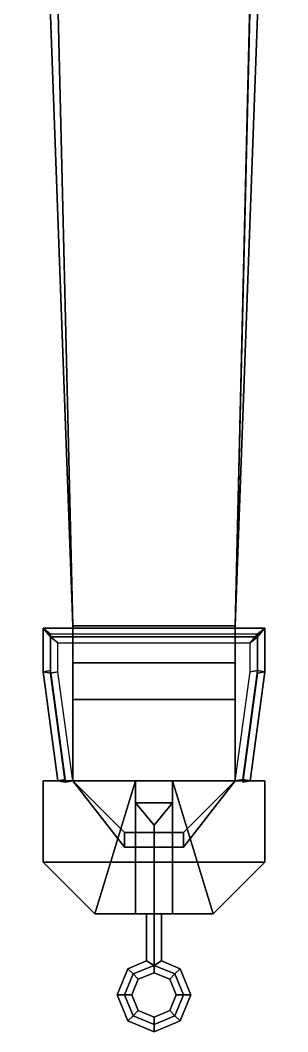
# Model space of a CAD drawing. Extents: x -0.7 to 0.7, y -2.82 to 0.12.
# Drawn here: x -0.181 to 0.181, y -2.82 to -1.449 of the extents above; entities that cross this region are included whole.
import ezdxf

# ---------------------------------------------------------------- set-up
doc = ezdxf.new("R2010")
doc.units = 0
doc.layers.get('0').update_dxf_attribs({"linetype": 'CONTINUOUS'})

msp = doc.modelspace()

# ---------------------------------------------------------------- linework, layer by layer
for points in [[(-0.1809, -0.32, 0.56), (-0.11, -2.27, 0.23), (-0.11, -2.27, 0.38), (-0.1809, -0.32, 0.79)], [(0.1809, -0.32, 0.56), (0.11, -2.27, 0.23), (-0.11, -2.27, 0.23), (-0.1809, -0.32, 0.56)], [(-0.1809, -0.32, 0.79), (-0.11, -2.27, 0.38), (-0.13, -1.42, 0.56), (-0.13, -0.32, 0.79)], [(0.11, -2.27, 0.38), (0.11, -2.27, 0.23), (0.1809, -0.32, 0.56), (0.1809, -0.32, 0.79)], [(0.13, -0.32, 0.79), (0.13, -1.42, 0.56), (0.11, -2.27, 0.38), (0.1809, -0.32, 0.79)], [(-0.13, -1.42, 0.56), (-0.11, -2.27, 0.38), (0.11, -2.27, 0.38), (0.13, -1.4046, 0.562)], [(0.11, -2.48, 0.38), (0.11, -2.27, 0.38), (-0.11, -2.27, 0.38), (-0.11, -2.48, 0.38)], [(-0.11, -2.27, 0.38), (-0.11, -2.27, 0.23), (-0.11, -2.32, 0.23), (-0.11, -2.48, 0.38)], [(-0.11, -2.32, 0.23), (-0.11, -2.27, 0.23), (0.11, -2.27, 0.23), (0.11, -2.32, 0.23)], [(0.11, -2.32, 0.23), (0.11, -2.27, 0.23), (0.11, -2.27, 0.38), (0.11, -2.48, 0.38)], [(-0.11, -2.37, 0.22), (-0.11, -2.32, 0.23), (0.11, -2.32, 0.23), (0.11, -2.37, 0.22)], [(-0.11, -2.48, 0.38), (-0.11, -2.32, 0.23), (-0.11, -2.37, 0.22), (-0.11, -2.48, 0.38)], [(0.11, -2.37, 0.22), (0.11, -2.32, 0.23), (0.11, -2.48, 0.38)], [(-0.11, -2.48, 0.38), (-0.11, -2.37, 0.22), (-0.11, -2.48, 0.12), (-0.11, -2.48, 0.38)], [(-0.11, -2.48, 0.12), (-0.11, -2.37, 0.22), (0.11, -2.37, 0.22), (0.11, -2.48, 0.12)], [(0.11, -2.48, 0.12), (0.11, -2.37, 0.22), (0.11, -2.48, 0.38)], [(-0.15, -2.48, 0.38), (-0.15, -2.48, 0.31), (-0.15, -2.59, 0.34), (-0.15, -2.59, 0.38)], [(-0.15, -2.59, 0.34), (-0.15, -2.48, 0.31), (0.15, -2.48, 0.31), (0.15, -2.59, 0.34)], [(-0.11, -2.48, 0.38), (-0.11, -2.48, 0.31), (-0.15, -2.48, 0.31), (-0.15, -2.48, 0.38)], [(-0.025, -2.48, 0.38), (-0.15, -2.48, 0.38), (-0.15, -2.59, 0.38), (-0.08, -2.66, 0.38)], [(-0.11, -2.48, 0.31), (-0.11, -2.48, 0.25), (0.11, -2.48, 0.25), (0.11, -2.48, 0.31)], [(-0.11, -2.48, 0.25), (-0.11, -2.48, 0.12), (-0.04, -2.55, 0.01), (-0.04, -2.57, 0.01)], [(-0.04, -2.55, 0.01), (-0.11, -2.48, 0.12), (0.11, -2.48, 0.12), (0.04, -2.55, 0.01)], [(0.04, -2.57, 0.01), (0.11, -2.48, 0.25), (-0.11, -2.48, 0.25), (-0.04, -2.57, 0.01)], [(-0.025, -2.48, 0.38), (-0.08, -2.66, 0.38), (-0.025, -2.66, 0.38), (-0.025, -2.48, 0.38)], [(-0.025, -2.51, 0.41), (-0.025, -2.48, 0.38), (-0.025, -2.66, 0.38), (-0.025, -2.66, 0.41)], [(0.025, -2.51, 0.41), (0.025, -2.48, 0.38), (-0.025, -2.48, 0.38), (-0.025, -2.51, 0.41)], [(0.15, -2.59, 0.38), (0.15, -2.48, 0.38), (0.025, -2.48, 0.38), (0.08, -2.66, 0.38)], [(0.025, -2.48, 0.38), (0.025, -2.66, 0.38), (0.08, -2.66, 0.38), (0.025, -2.48, 0.38)], [(0.025, -2.48, 0.38), (0.025, -2.51, 0.41), (0.025, -2.66, 0.41), (0.025, -2.66, 0.38)], [(0.04, -2.55, 0.01), (0.11, -2.48, 0.12), (0.11, -2.48, 0.25), (0.04, -2.57, 0.01)], [(0.15, -2.48, 0.38), (0.15, -2.48, 0.31), (0.11, -2.48, 0.31), (0.11, -2.48, 0.38)], [(0.15, -2.59, 0.34), (0.15, -2.48, 0.31), (0.15, -2.48, 0.38), (0.15, -2.59, 0.38)], [(0, -2.54, 0.435), (-0.025, -2.51, 0.41), (-0.025, -2.66, 0.41), (0, -2.66, 0.435)], [(0, -2.54, 0.435), (0.025, -2.51, 0.41), (-0.025, -2.51, 0.41), (0, -2.54, 0.435)], [(0.025, -2.51, 0.41), (0, -2.54, 0.435), (0, -2.66, 0.435), (0.025, -2.66, 0.41)], [(-0.04, -2.57, 0.01), (-0.04, -2.55, 0.01), (0.04, -2.55, 0.01), (0.04, -2.57, 0.01)], [(-0.15, -2.59, 0.34), (-0.08, -2.66, 0.34), (-0.08, -2.66, 0.38), (-0.15, -2.59, 0.38)], [(0.15, -2.59, 0.34), (0.08, -2.66, 0.34), (-0.08, -2.66, 0.34), (-0.15, -2.59, 0.34)], [(0.08, -2.66, 0.38), (0.08, -2.66, 0.34), (0.15, -2.59, 0.34), (0.15, -2.59, 0.38)], [(-0.08, -2.66, 0.38), (-0.08, -2.66, 0.34), (0.08, -2.66, 0.34), (0.08, -2.66, 0.38)], [(0, -2.66, 0.435), (-0.025, -2.66, 0.41), (-0.01, -2.66, 0.41), (0, -2.66, 0.42)], [(-0.025, -2.66, 0.38), (0, -2.66, 0.4), (-0.01, -2.66, 0.41), (-0.025, -2.66, 0.41)], [(-0.025, -2.66, 0.38), (0.025, -2.66, 0.38), (0, -2.66, 0.4), (-0.025, -2.66, 0.38)], [(0, -2.66, 0.42), (-0.01, -2.66, 0.41), (-0.01, -2.7241, 0.41), (0, -2.73, 0.42)], [(-0.01, -2.66, 0.41), (0, -2.66, 0.4), (0, -2.73, 0.4), (-0.01, -2.7241, 0.41)], [(0.01, -2.66, 0.41), (0, -2.66, 0.42), (0, -2.73, 0.42), (0.01, -2.7241, 0.41)], [(0, -2.66, 0.4), (0.01, -2.66, 0.41), (0.01, -2.7241, 0.41), (0, -2.73, 0.4)], [(0, -2.66, 0.42), (0.01, -2.66, 0.41), (0.025, -2.66, 0.41), (0, -2.66, 0.435)], [(0, -2.66, 0.4), (0.025, -2.66, 0.38), (0.025, -2.66, 0.41), (0.01, -2.66, 0.41)], [(-0.0354, -2.7346, 0.41), (-0.0283, -2.7417, 0.42), (0, -2.73, 0.42), (-0.01, -2.7241, 0.41)], [(-0.0283, -2.7417, 0.4), (-0.0354, -2.7346, 0.41), (-0.01, -2.7241, 0.41), (0, -2.73, 0.4)], [(0.01, -2.7241, 0.41), (0, -2.73, 0.42), (0.0283, -2.7417, 0.42), (0.0354, -2.7346, 0.41)], [(0, -2.73, 0.4), (0.01, -2.7241, 0.41), (0.0354, -2.7346, 0.41), (0.0283, -2.7417, 0.4)], [(-0.05, -2.77, 0.41), (-0.04, -2.77, 0.42), (-0.0283, -2.7417, 0.42), (-0.0354, -2.7346, 0.41)], [(-0.04, -2.77, 0.4), (-0.05, -2.77, 0.41), (-0.0354, -2.7346, 0.41), (-0.0283, -2.7417, 0.4)], [(-0.0283, -2.7417, 0.42), (-0.0212, -2.7488, 0.41), (0, -2.74, 0.41), (0, -2.73, 0.42)], [(-0.0212, -2.7488, 0.41), (-0.0283, -2.7417, 0.4), (0, -2.73, 0.4), (0, -2.74, 0.41)], [(0, -2.73, 0.42), (0, -2.74, 0.41), (0.0212, -2.7488, 0.41), (0.0283, -2.7417, 0.42)], [(0, -2.74, 0.41), (0, -2.73, 0.4), (0.0283, -2.7417, 0.4), (0.0212, -2.7488, 0.41)], [(0.0354, -2.7346, 0.41), (0.0283, -2.7417, 0.42), (0.04, -2.77, 0.42), (0.05, -2.77, 0.41)], [(0.0283, -2.7417, 0.4), (0.0354, -2.7346, 0.41), (0.05, -2.77, 0.41), (0.04, -2.77, 0.4)], [(-0.04, -2.77, 0.42), (-0.03, -2.77, 0.41), (-0.0212, -2.7488, 0.41), (-0.0283, -2.7417, 0.42)], [(-0.03, -2.77, 0.41), (-0.04, -2.77, 0.4), (-0.0283, -2.7417, 0.4), (-0.0212, -2.7488, 0.41)], [(0.0283, -2.7417, 0.42), (0.0212, -2.7488, 0.41), (0.03, -2.77, 0.41), (0.04, -2.77, 0.42)], [(0.0212, -2.7488, 0.41), (0.0283, -2.7417, 0.4), (0.04, -2.77, 0.4), (0.03, -2.77, 0.41)], [(-0.0354, -2.8054, 0.41), (-0.0283, -2.7983, 0.42), (-0.04, -2.77, 0.42), (-0.05, -2.77, 0.41)], [(-0.0283, -2.7983, 0.4), (-0.0354, -2.8054, 0.41), (-0.05, -2.77, 0.41), (-0.04, -2.77, 0.4)], [(-0.0283, -2.7983, 0.42), (-0.0212, -2.7912, 0.41), (-0.03, -2.77, 0.41), (-0.04, -2.77, 0.42)], [(-0.0212, -2.7912, 0.41), (-0.0283, -2.7983, 0.4), (-0.04, -2.77, 0.4), (-0.03, -2.77, 0.41)], [(0.04, -2.77, 0.42), (0.03, -2.77, 0.41), (0.0212, -2.7912, 0.41), (0.0283, -2.7983, 0.42)], [(0.03, -2.77, 0.41), (0.04, -2.77, 0.4), (0.0283, -2.7983, 0.4), (0.0212, -2.7912, 0.41)], [(0.05, -2.77, 0.41), (0.04, -2.77, 0.42), (0.0283, -2.7983, 0.42), (0.0354, -2.8054, 0.41)], [(0.04, -2.77, 0.4), (0.05, -2.77, 0.41), (0.0354, -2.8054, 0.41), (0.0283, -2.7983, 0.4)], [(0, -2.81, 0.42), (0, -2.8, 0.41), (-0.0212, -2.7912, 0.41), (-0.0283, -2.7983, 0.42)], [(0, -2.8, 0.41), (0, -2.81, 0.4), (-0.0283, -2.7983, 0.4), (-0.0212, -2.7912, 0.41)], [(0.0283, -2.7983, 0.42), (0.0212, -2.7912, 0.41), (0, -2.8, 0.41), (0, -2.81, 0.42)], [(0.0212, -2.7912, 0.41), (0.0283, -2.7983, 0.4), (0, -2.81, 0.4), (0, -2.8, 0.41)], [(0, -2.82, 0.41), (0, -2.81, 0.42), (-0.0283, -2.7983, 0.42), (-0.0354, -2.8054, 0.41)], [(0, -2.81, 0.4), (0, -2.82, 0.41), (-0.0354, -2.8054, 0.41), (-0.0283, -2.7983, 0.4)], [(0.0354, -2.8054, 0.41), (0.0283, -2.7983, 0.42), (0, -2.81, 0.42), (0, -2.82, 0.41)], [(0.0283, -2.7983, 0.4), (0.0354, -2.8054, 0.41), (0, -2.82, 0.41), (0, -2.81, 0.4)]]:
    msp.add_3dface(points)

# ---------------------------------------------------------------- meshes
mesh = msp.add_polymesh((2, 4), dxfattribs=dict(n_close=True))
for k, corner in enumerate([(0.13, -2.2929, 0.403), (0.14, -2.2848, 0.4146), (0.15, -2.2732, 0.4065), (0.14, -2.2813, 0.3949), (-0.13, -2.2929, 0.403), (-0.14, -2.2848, 0.4146), (-0.15, -2.2732, 0.4065), (-0.14, -2.2813, 0.3949)]):
    mesh.set_mesh_vertex(divmod(k, 4), corner)
mesh = msp.add_polymesh((2, 4), dxfattribs=dict(n_close=True))
for k, corner in enumerate([(-0.13, -2.2929, 0.403), (-0.14, -2.2848, 0.4146), (-0.15, -2.2732, 0.4065), (-0.14, -2.2813, 0.3949), (-0.13, -2.3323, 0.396), (-0.14, -2.334, 0.4059), (-0.15, -2.3323, 0.396), (-0.14, -2.3305, 0.3862)]):
    mesh.set_mesh_vertex(divmod(k, 4), corner)
mesh = msp.add_polymesh((2, 4), dxfattribs=dict(n_close=True))
for k, corner in enumerate([(0.13, -2.2929, 0.403), (0.14, -2.2813, 0.3949), (0.15, -2.2732, 0.4065), (0.14, -2.2848, 0.4146), (0.13, -2.3323, 0.396), (0.14, -2.3305, 0.3862), (0.15, -2.3323, 0.396), (0.14, -2.334, 0.4059)]):
    mesh.set_mesh_vertex(divmod(k, 4), corner)
mesh = msp.add_polymesh((2, 4), dxfattribs=dict(n_close=True))
for k, corner in enumerate([(-0.13, -2.3323, 0.396), (-0.14, -2.334, 0.4059), (-0.15, -2.3323, 0.396), (-0.14, -2.3305, 0.3862), (-0.11, -2.48, 0.37), (-0.12, -2.4817, 0.3798), (-0.13, -2.48, 0.37), (-0.12, -2.4783, 0.3602)]):
    mesh.set_mesh_vertex(divmod(k, 4), corner)
mesh = msp.add_polymesh((2, 4), dxfattribs=dict(n_close=True))
for k, corner in enumerate([(0.13, -2.3323, 0.396), (0.14, -2.3305, 0.3862), (0.15, -2.3323, 0.396), (0.14, -2.334, 0.4059), (0.11, -2.48, 0.37), (0.12, -2.4783, 0.3602), (0.13, -2.48, 0.37), (0.12, -2.4817, 0.3798)]):
    mesh.set_mesh_vertex(divmod(k, 4), corner)

doc.saveas('drawing.dxf')
